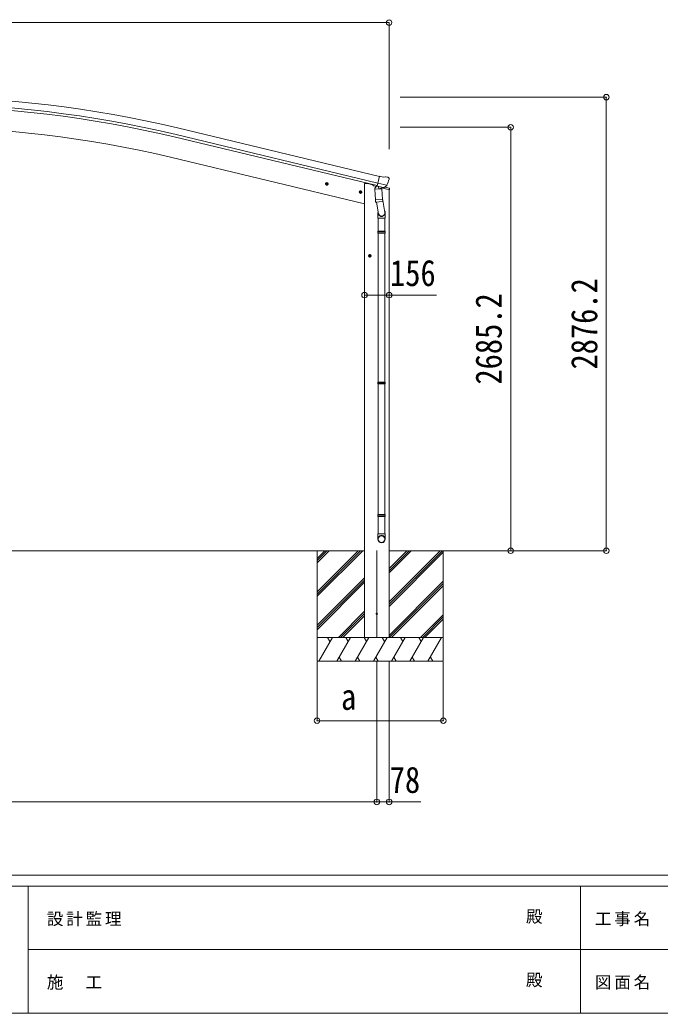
# Model space of a CAD drawing. Units: millimetres at full size. Extents: x -9783 to 9892, y -6828 to 6752.
# Drawn here: x -4022 to 36, y -6828 to -529 of the extents above; entities that cross this region are included whole.
import ezdxf
from ezdxf.enums import TextEntityAlignment as Align

# ---------------------------------------------------------------- set-up
doc = ezdxf.new("R2010")
doc.units = ezdxf.units.MM
doc.header["$LTSCALE"] = 35
doc.header["$PDMODE"] = 32
doc.header["$PDSIZE"] = 35
for name, color, linetype, lineweight in [('0-0_0', 7, 'Continuous', 9), ('0-1_本体', 4, 'Continuous', 9), ('0-2_部品', 7, 'Continuous', 9), ('0-8_PARTS2', 2, 'Continuous', 9), ('0-A_寸法', 6, 'Continuous', 9), ('F-0_240', 7, 'Continuous', 9)]:
    doc.layers.add(name, color=color, linetype=linetype, lineweight=lineweight)
doc.styles.add('ＭＳ ゴシック', font='')
doc.styles.get('ＭＳ ゴシック').set_extended_font_data('MS Gothic')

msp = doc.modelspace()

# ---------------------------------------------------------------- linework, layer by layer
at = {"layer": '0-0_0'}
for p, q in [((-7507.95, -3895.77), (-1837.8, -3895.77)), ((-2138.09, -3944.36), (-2089.48, -3895.76)), ((-2138.09, -3895.77), (-2138.09, -4595.77)), ((-2138.09, -4156.49), (-1877.36, -3895.77)), ((-2138.09, -4170.64), (-1863.21, -3895.77)), ((-2138.09, -4184.78), (-1849.07, -3895.77)), ((-2138.09, -3972.65), (-2061.2, -3895.77)), ((-2138.09, -3958.51), (-2075.35, -3895.77)), ((-1681.3, -3895.77), (-1249.92, -3895.77)), ((-1681.3, -4220.21), (-1356.86, -3895.77)), ((-1681.3, -4234.35), (-1342.71, -3895.77)), ((-1681.3, -4036.37), (-1540.7, -3895.77)), ((-1681.3, -4022.22), (-1554.85, -3895.77)), ((-1681.3, -4008.08), (-1568.99, -3895.77)), ((-1681.3, -4248.5), (-1338.09, -3905.28)), ((-1338.09, -3895.77), (-1338.09, -4595.77)), ((-2138.09, -4368.63), (-1837.3, -4067.85)), ((-2138.09, -4382.77), (-1837.3, -4081.99)), ((-1681.3, -4432.34), (-1338.09, -4089.13)), ((-2138.09, -4396.91), (-1837.3, -4096.13)), ((-1680.59, -4445.77), (-1338.09, -4103.27)), ((-1666.44, -4445.77), (-1338.09, -4117.41)), ((-2003.09, -4445.77), (-1837.3, -4279.98)), ((-1988.95, -4445.77), (-1837.3, -4294.12)), ((-1974.81, -4445.77), (-1837.3, -4308.26)), ((-1482.59, -4445.77), (-1338.09, -4301.26)), ((-1468.45, -4445.77), (-1338.09, -4315.4)), ((-1454.31, -4445.77), (-1338.09, -4329.54)), ((-1338.09, -4445.77), (-2138.09, -4445.77)), ((-2127.8, -4595.77), (-2041.19, -4445.77)), ((-2056.19, -4471.75), (-2071.2, -4445.77)), ((-2012.33, -4595.77), (-1925.72, -4445.77)), ((-1940.73, -4471.75), (-1955.73, -4445.77)), ((-1896.86, -4595.77), (-1810.25, -4445.77)), ((-1825.25, -4471.75), (-1840.26, -4445.77)), ((-1805.09, -4445.77), (-1671.09, -4445.77)), ((-1781.39, -4595.77), (-1694.78, -4445.77)), ((-1709.78, -4471.75), (-1724.79, -4445.77)), ((-1665.92, -4595.77), (-1579.31, -4445.77)), ((-1594.31, -4471.75), (-1609.31, -4445.77)), ((-1550.45, -4595.77), (-1463.84, -4445.77)), ((-1493.84, -4445.77), (-1478.84, -4471.75)), ((-1434.98, -4595.77), (-1348.37, -4445.77)), ((-2138.09, -4595.77), (-1338.09, -4595.77)), ((-1997.33, -4569.79), (-1982.33, -4595.77)), ((-1881.86, -4569.79), (-1866.86, -4595.77)), ((-1766.39, -4569.79), (-1751.39, -4595.77)), ((-1650.92, -4569.79), (-1635.92, -4595.77)), ((-1535.45, -4569.79), (-1520.45, -4595.77)), ((-1419.98, -4569.79), (-1404.98, -4595.77))]:
    msp.add_line(p, q, dxfattribs=at)
at = {"layer": '0-1_本体'}
for p, q in [((-1753.07, -1564.02), (-3032.17, -1256.94)), ((-1742.99, -1522.04), (-3022.09, -1214.96)), ((-1757, -1580.38), (-3036.09, -1273.3)), ((-1837.55, -1695.77), (-3066.68, -1400.68)), ((-1837.55, -1695.77), (-3066.68, -1400.68)), ((-1837.55, -4445.77), (-1837.55, -1566.39)), ((-1837.55, -1566.39), (-1817.55, -1566.39)), ((-1817.55, -1566.39), (-1784.05, -1574.43)), ((-1682.05, -4445.77), (-1682.05, -1605.59))]:
    msp.add_line(p, q, dxfattribs=at)
for radius in [7073, 7029.83, 7013, 6882, 6882]:
    msp.add_arc((-4673.25, -8092.53), radius, 76.5, 103.5, dxfattribs=at)
at = {"layer": '0-2_部品'}
for p, q in [((-2085.72, -1567.28), (-2066.27, -1571.95)), ((-2078.13, -1562.42), (-2083.29, -1567.86)), ((-2078.33, -1579.34), (-2073.66, -1559.89)), ((-2070.83, -1564.17), (-2078.13, -1562.42)), ((-2073.86, -1576.81), (-2068.7, -1571.37)), ((-2068.7, -1571.37), (-2070.83, -1564.17)), ((-1784.03, -1573.89), (-1784.03, -1577.05)), ((-1695.65, -1578.26), (-1753.16, -1564.45)), ((-1716.65, -1526.64), (-1742.58, -1520.41)), ((-1716.65, -1526.64), (-1703.39, -1523.94)), ((-1688.91, -1527.12), (-1702.09, -1523.96)), ((-1685.82, -1529.37), (-1681.96, -1535.67)), ((-1681.6, -1537.95), (-1681.87, -1539.1)), ((-1871.8, -1618.64), (-1852.35, -1623.31)), ((-1864.21, -1613.78), (-1869.37, -1619.22)), ((-1864.41, -1630.7), (-1859.74, -1611.25)), ((-1856.91, -1615.53), (-1864.21, -1613.78)), ((-1859.94, -1628.17), (-1854.78, -1622.73)), ((-1854.78, -1622.73), (-1856.91, -1615.53)), ((-1761.99, -1586.28), (-1780.2, -1581.91)), ((-1772.73, -1603.81), (-1727.04, -1600.62)), ((-1768.05, -1670.65), (-1772.73, -1603.81)), ((-1758.31, -1582.04), (-1771.62, -1597.36)), ((-1771.62, -1597.36), (-1771.18, -1603.7)), ((-1757.37, -1581.98), (-1758.31, -1582.04)), ((-1754.28, -1584.45), (-1755.81, -1584.08)), ((-1717.58, -1593.26), (-1754.28, -1584.45)), ((-1748.33, -1586.27), (-1747.31, -1600.88)), ((-1720.12, -1595.27), (-1745.93, -1601.71)), ((-1728.81, -1597.44), (-1728.58, -1600.72)), ((-1727.04, -1600.62), (-1722.36, -1667.45)), ((-1715.21, -1593.73), (-1722.73, -1591.93)), ((-1679.48, -1606.09), (-1722.29, -1595.81)), ((-1719.42, -1593.49), (-1719.36, -1594.23)), ((-1716.05, -1593.63), (-1717.58, -1593.26)), ((-1712.5, -1593.17), (-1696.13, -1578.67)), ((-1708.71, -1589.81), (-1681.78, -1596.28)), ((-1679.48, -1599.2), (-1679.48, -1606.09)), ((-1768.05, -1670.65), (-1722.36, -1667.45)), ((-1768.04, -1670.65), (-1767.15, -1683.34)), ((-1723.35, -1682.06), (-1765.05, -1684.97)), ((-1761.51, -1684.73), (-1748.89, -1759.52)), ((-1722.72, -1662.33), (-1708.18, -1750.2)), ((-1721.51, -1679.92), (-1722.38, -1667.45)), ((-1721.9, -1681.28), (-1721.9, -1681.28)), ((-1752.03, -1752.7), (-1752.03, -1787.36)), ((-1706.03, -1787.36), (-1706.03, -1753.01)), ((-1752.03, -1787.36), (-1706.03, -1787.36)), ((-1750.03, -1787.36), (-1750.03, -1870.02)), ((-1708.03, -1787.36), (-1708.03, -1870.02)), ((-1752.03, -1872.02), (-1751.03, -1870.02)), ((-1752.03, -1872.02), (-1706.03, -1872.02)), ((-1752.03, -1872.02), (-1752.03, -1880.02)), ((-1752.03, -1880.02), (-1706.03, -1880.02)), ((-1752.03, -1880.02), (-1751.03, -1882.02)), ((-1751.03, -1870.02), (-1707.03, -1870.02)), ((-1751.03, -1882.02), (-1707.03, -1882.02)), ((-1750.03, -1882.02), (-1750.03, -2826.21)), ((-1708.03, -1882.02), (-1708.03, -2826.21)), ((-1706.03, -1872.02), (-1707.03, -1870.02)), ((-1813.54, -2025.89), (-1793.54, -2025.89)), ((-1807.29, -2019.39), (-1811.05, -2025.89)), ((-1799.79, -2019.39), (-1807.29, -2019.39)), ((-1803.54, -2035.89), (-1803.54, -2015.89)), ((-1796.03, -2025.89), (-1799.79, -2019.39)), ((-1799.79, -2032.39), (-1796.03, -2025.89)), ((-1752.03, -2828.21), (-1751.03, -2826.21)), ((-1752.03, -2828.21), (-1706.03, -2828.21)), ((-1752.03, -2828.21), (-1752.03, -2836.21)), ((-1751.03, -2826.21), (-1707.03, -2826.21)), ((-1706.03, -2828.21), (-1707.03, -2826.21)), ((-1752.03, -2836.21), (-1706.03, -2836.21)), ((-1752.03, -2836.21), (-1751.03, -2838.21)), ((-1751.03, -2838.21), (-1707.03, -2838.21)), ((-1750.03, -2838.21), (-1750.03, -3666.39)), ((-1708.03, -2838.21), (-1708.03, -3666.39)), ((-1752.03, -3668.39), (-1751.03, -3666.39)), ((-1752.03, -3668.39), (-1706.03, -3668.39)), ((-1752.03, -3668.39), (-1752.03, -3676.39)), ((-1752.03, -3676.39), (-1706.03, -3676.39)), ((-1752.03, -3676.39), (-1751.03, -3678.39)), ((-1751.03, -3666.39), (-1707.03, -3666.39)), ((-1751.03, -3678.39), (-1707.03, -3678.39)), ((-1750.03, -3678.39), (-1750.03, -3788.39)), ((-1708.03, -3678.39), (-1708.03, -3788.39)), ((-1706.03, -3668.39), (-1707.03, -3666.39)), ((-1752.03, -3822.54), (-1752.03, -3788.39)), ((-1752.03, -3788.39), (-1706.03, -3788.39)), ((-1706.03, -3822.54), (-1706.03, -3788.39))]:
    msp.add_line(p, q, dxfattribs=at)
for points in [[(-2083.29, -1567.86), (-2081.16, -1575.06), (-2073.86, -1576.81)], [(-1748.01, -1585.86), (-1757.74, -1583.52), (-1742.58, -1520.41)], [(-1869.37, -1619.22), (-1867.24, -1626.42), (-1859.94, -1628.17)], [(-1748.01, -1585.86), (-1747.78, -1586.01), (-1723.01, -1591.96), (-1722.73, -1591.93)], [(-1695.38, -1577.68), (-1695.97, -1578.52), (-1696.13, -1578.67)], [(-1706.03, -1872.02), (-1706.03, -1880.02), (-1707.03, -1882.02)], [(-1811.05, -2025.89), (-1807.29, -2032.39), (-1799.79, -2032.39)], [(-1706.03, -2828.21), (-1706.03, -2836.21), (-1707.03, -2838.21)], [(-1706.03, -3668.39), (-1706.03, -3676.39), (-1707.03, -3678.39)]]:
    msp.add_lwpolyline(points, dxfattribs=at)
for centre, radius in [((-2076, -1569.61), 8.5), ((-2076, -1569.61), 7.7), ((-2076, -1569.61), 6.5), ((-1862.07, -1620.97), 8.5), ((-1862.07, -1620.97), 7.7), ((-1862.07, -1620.97), 6.5), ((-1803.54, -2025.89), 8.5), ((-1803.54, -2025.89), 7.7), ((-1803.54, -2025.89), 6.5)]:
    msp.add_circle(centre, radius, dxfattribs=at)
at = {"layer": '0-2_部品', "color": 4}
msp.add_circle((-1759.8, -4295.77), 4.5, dxfattribs=at)
at = {"layer": '0-2_部品'}
for centre, radius, start, end in [((-1702.79, -1526.88), 3, 76.5, 101.5), ((-1878.68, -1491.85), 202.4, 334.90875, 346.5), ((-1690.08, -1531.99), 5, 31.5, 76.5), ((-1779.03, -1577.05), 5, 180, 256.5), ((-1755.69, -1583.59), 0.5, 221.23754, 256.5), ((-1748.93, -1586.35), 0.604, 7.79405, 79.40158), ((-1746.29, -1600.73), 1.03, 188.03431, 289.96103), ((-1720.36, -1594.3), 1, 284, 4), ((-1718.92, -1593.45), 0.5, 76.5, 184), ((-1715.93, -1593.14), 0.5, 256.5, 291.76246), ((-1682.48, -1599.2), 3, 0, 76.5), ((-1765.19, -1682.98), 2, 190.53157, 274), ((-1723.49, -1680.06), 2, 274, 322.59038), ((-1723.45, -1680.09), 1.95, 322.52234, 4.95983), ((-1736.03, -1753.01), 30, 0, 2.54858)]:
    msp.add_arc(centre, radius, start, end, dxfattribs=at)
for centre, major_axis, ratio, start_param, end_param in [((-1684.52, -1537.24), (1.57, -2.57), 0.99628, 0.7835347, 1.5707963), ((-1714.52, -1590.81), (0.73, -2.92), 0.997631, 5.8041905, 5.8929484), ((-1714.55, -1590.68), (-2.63, 3.16), 0.650902, 2.1145521, 2.1873627), ((-1714.49, -1590.91), (0.73, -2.92), 0.997631, 5.965759, 6.7621801), ((-1729.03, -1752.7), (-23, 0), 0.996195, 6.0000678, 10.0103449), ((-1729.03, -1752.7), (-21, 0), 0.996195, 0.3319459, 3.3482706), ((-1729.03, -3820.79), (23, 0), 0.996195, 6.2831853, 9.424778), ((-1729.03, -3822.54), (23, 0), 0.996195, 6.2831853, 9.424778), ((-1729.03, -3822.54), (0, -23.43), 0.981806, 4.712389, 7.8539816)]:
    msp.add_ellipse(centre, major_axis=major_axis, ratio=ratio, start_param=start_param, end_param=end_param, dxfattribs=at)
msp.add_ellipse((-1729.03, -3822.54), major_axis=(-21, 0), ratio=0.996195, dxfattribs=at)
at = {"layer": '0-8_PARTS2', "color": 6}
msp.add_line((-7664.45, -546.76), (-1681.44, -546.76), dxfattribs=at)
at = {"layer": '0-8_PARTS2'}
msp.add_line((-1759.8, -3893.27), (-1759.8, -4448.27), dxfattribs=at)
at = {"layer": '0-A_寸法'}
for p, q in [((-1681.44, -546.76), (-1681.44, -1349.1)), ((-304.86, -1019.53), (-1611.29, -1019.53)), ((-304.86, -3895.77), (-304.86, -1019.53)), ((-910.84, -1210.53), (-1611.29, -1210.53)), ((-910.84, -3895.77), (-910.84, -1210.53)), ((-1837.3, -2274.52), (-1681.3, -2274.52)), ((-1681.3, -2274.52), (-1381.3, -2274.52)), ((-910.84, -3895.77), (-1305.08, -3895.77)), ((-304.86, -3895.77), (-910.84, -3895.77)), ((-2138.09, -4973.67), (-2138.09, -4599.26)), ((-1759.3, -5488.65), (-1759.3, -4599.26)), ((-1681.3, -5488.65), (-1681.3, -4599.26)), ((-1338.09, -4973.67), (-1338.09, -4599.26)), ((-1338.09, -4973.67), (-2138.09, -4973.67)), ((-7586.69, -5488.65), (-1759.3, -5488.65)), ((-1759.3, -5488.65), (-1681.3, -5488.65)), ((-1681.3, -5488.65), (-1481.3, -5488.65))]:
    msp.add_line(p, q, dxfattribs=at)
for p in [(-1681.44, -546.76), (-304.86, -1019.53), (-910.84, -1210.53), (-1837.3, -2274.52), (-1681.3, -2274.52), (-910.84, -3895.77), (-304.86, -3895.77), (-2138.09, -4973.67), (-1338.09, -4973.67), (-1759.3, -5488.65), (-1681.3, -5488.65)]:
    msp.add_point(p, dxfattribs=at)
at = {"layer": 'F-0_240', "color": 5}
for p, q in [((-9783.03, -5953.1), (9396.97, -5953.1)), ((-9783.03, -6023.1), (6285.75, -6023.1)), ((-3969.25, -6023.1), (-3969.25, -6828.1)), ((-469.25, -6023.1), (-469.25, -6828.1)), ((-3969.25, -6425.6), (3205.75, -6425.6)), ((-9783.03, -6828.1), (9396.97, -6828.1))]:
    msp.add_line(p, q, dxfattribs=at)

# ---------------------------------------------------------------- texts
at = {"layer": '0-A_寸法', "color": 7, "style": 'ＭＳ ゴシック', "width": 0.85}
for s, p in [('156', (-1675.68, -2267.52)), ('a', (-1986.21, -4954.67)), ('78', (-1677.55, -5481.65))]:
    msp.add_text(s, height=166.8, dxfattribs=at).set_placement(p, align=Align.BOTTOM_LEFT)
for s, p in [('2876.2', (-311.86, -2746.4)), ('2685.2', (-917.84, -2841.9))]:
    msp.add_text(s, height=166.8, rotation=90, dxfattribs=at).set_placement(p, align=Align.BOTTOM_LEFT)
at = {"layer": 'F-0_240', "style": 'ＭＳ ゴシック'}
for p in [(-814.24, -6276.85), (-814.24, -6679.35)]:
    msp.add_text('殿', height=76.98, dxfattribs=at).set_placement(p, align=Align.BOTTOM_LEFT)
at = {"layer": 'F-0_240', "char_height": 76.98, "attachment_point": 7, "style": 'ＭＳ ゴシック'}
for s, insert in [('\\T1.17;設計監理', (-3851.04, -6276.85)), ('\\T1.17;工事名', (-376.96, -6276.85)), ('\\T1.17;施\u3000工', (-3851.04, -6679.35)), ('\\T1.17;図面名', (-376.96, -6679.35))]:
    msp.add_mtext(s, dxfattribs=dict(at, insert=insert))

doc.saveas('drawing.dxf')
